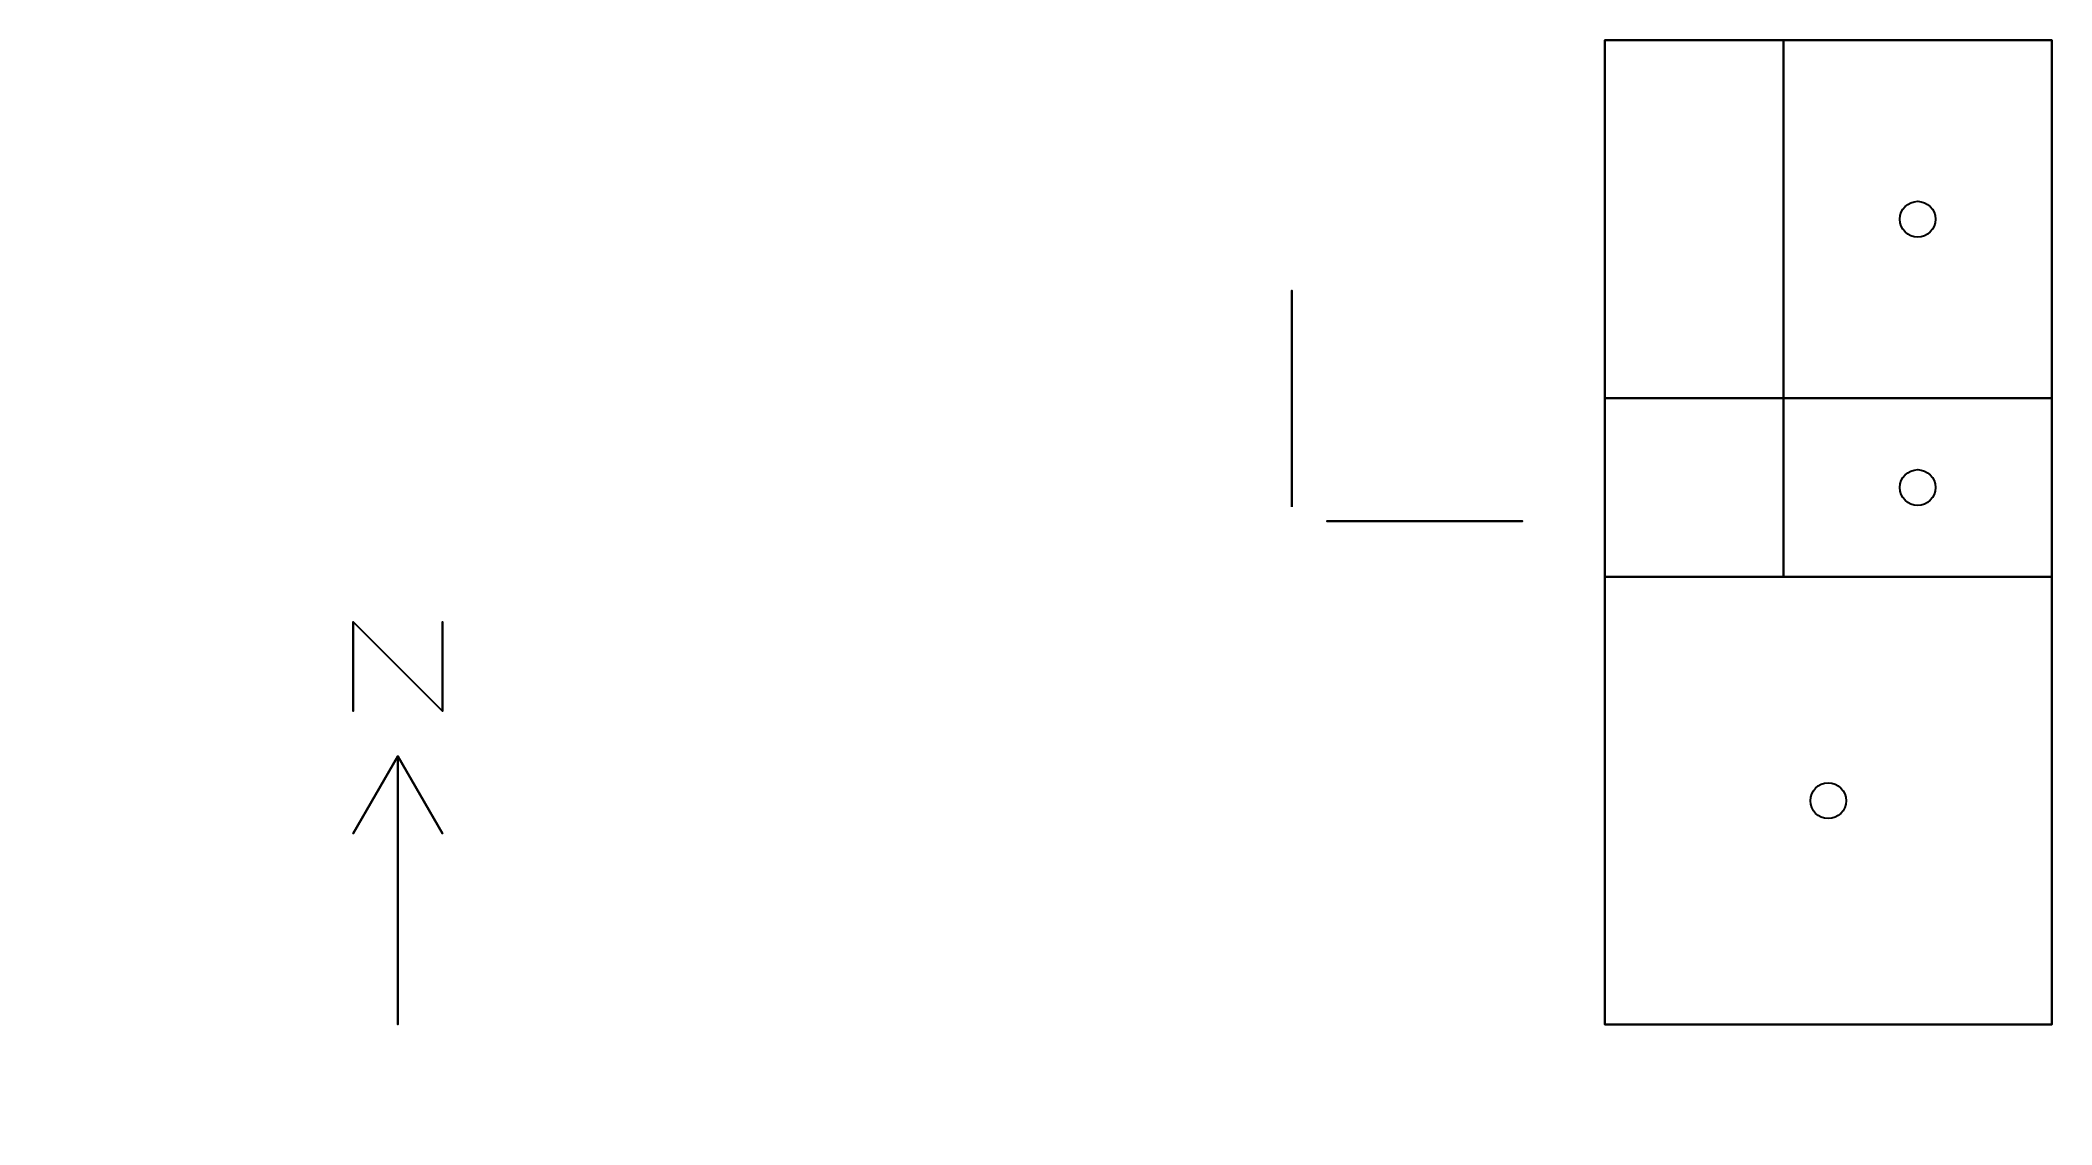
# Model space of a CAD drawing. Header units: metres. Extents: x -14 to 8.5, y -6.7 to 5.4.
import ezdxf

# ---------------------------------------------------------------- set-up
doc = ezdxf.new("R2010")
doc.units = ezdxf.units.M

msp = doc.modelspace()

# ---------------------------------------------------------------- linework, layer by layer
at = {"layer": '1', "color": 3}
for points in [[(-10.5, -1.125, 0.1), (-10.5, -1.125), (-10.5, -2.125), (-10.5, -2.125, 0.1)], [(-10.5, -1.125, 0.1), (-10.5, -1.125), (-9.5, -2.125), (-9.5, -2.125, 0.1)], [(-9.5, -1.125, 0.1), (-9.5, -1.125), (-9.5, -2.125), (-9.5, -2.125, 0.1)], [(-10, -2.625, 0.1), (-10, -2.625), (-10.5, -3.491), (-10.5, -3.491, 0.1)], [(-10, -2.625, 0.1), (-10, -2.625), (-10, -5.625), (-10, -5.625, 0.1)], [(-10, -2.625, 0.1), (-10, -2.625), (-9.5, -3.491), (-9.5, -3.491, 0.1)]]:
    msp.add_3dface(points, dxfattribs=at)
at = {"layer": 'BLOCK1_BATHROOM', "color": 10}
msp.add_circle((7, 0.376, 0.9), 0.2, dxfattribs=at)
msp.add_circle((7, 0.376, 0.9), 0.2, dxfattribs=at)
at = {"layer": 'BLOCK1_BATHROOM', "color": 43}
for points in [[(5.5, 1.375, 3.5), (5.5, 1.375), (5.5, -0.6229), (5.5, -0.6229, 3.5)], [(8.5, 1.375, 3.5), (8.5, 1.375), (5.5, 1.375), (5.5, 1.375, 3.5)], [(8.5, -0.6229, 3.5), (8.5, -0.6229), (8.5, 1.375), (8.5, 1.375, 3.5)], [(5.5, -0.6229, 3.5), (5.5, -0.6229), (8.5, -0.6229), (8.5, -0.6229, 3.5)]]:
    msp.add_3dface(points, dxfattribs=at)
at = {"layer": 'BLOCK1_BATHROOM', "color": 8}
msp.add_3dface([(8.5, 1.375), (8.5, -0.6229), (5.5, -0.6229), (5.5, 1.375)], dxfattribs=at)
at = {"layer": 'BLOCK1_BATHROOM', "color": 15}
msp.add_3dface([(5.5, 1.375, 3.5), (5.5, -0.6229, 3.5), (8.5, -0.6229, 3.5), (8.5, 1.375, 3.5)], dxfattribs=at)
at = {"layer": 'BLOCK1_BATHROOM', "color": 143}
msp.add_3dface([(0, 0.16, 1.23), (0, 0.16, 0.19), (0, 1.02, 0.19), (0, 1.02, 1.23)], dxfattribs=at)
at = {"layer": 'BLOCK1_BEDROOM', "color": 10}
msp.add_circle((7, 3.375, 0.9), 0.2, dxfattribs=at)
msp.add_circle((7, 3.375, 0.9), 0.2, dxfattribs=at)
at = {"layer": 'BLOCK1_BEDROOM', "color": 43}
for points in [[(8.5, 5.375, 3.5), (8.5, 5.375), (3.5, 5.375), (3.5, 5.375, 3.5)], [(3.5, 5.375, 3.5), (3.5, 5.375), (3.5, -0.6229), (3.5, -0.6229, 3.5)], [(8.5, 1.375, 3.5), (8.5, 1.375), (8.5, 5.375), (8.5, 5.375, 3.5)], [(5.5, -0.6229, 3.5), (5.5, -0.6229), (5.5, 1.375), (5.5, 1.375, 3.5)], [(5.5, 1.375, 3.5), (5.5, 1.375), (8.5, 1.375), (8.5, 1.375, 3.5)], [(3.5, -0.6229, 3.5), (3.5, -0.6229), (5.5, -0.6229), (5.5, -0.6229, 3.5)]]:
    msp.add_3dface(points, dxfattribs=at)
at = {"layer": 'BLOCK1_BEDROOM', "color": 8}
for points in [[(5.5, 5.375), (5.5, -0.6229), (3.5, -0.6229), (3.5, 5.375)], [(8.5, 5.375), (8.5, 1.375), (5.5, 1.375), (5.5, 5.375)]]:
    msp.add_3dface(points, dxfattribs=at)
at = {"layer": 'BLOCK1_BEDROOM', "color": 15}
for points in [[(3.5, 5.375, 3.5), (3.5, 1.375, 3.5), (8.5, 1.375, 3.5), (8.5, 5.375, 3.5)], [(3.5, 1.375, 3.5), (3.5, -0.6229, 3.5), (5.5, -0.6229, 3.5), (5.5, 1.375, 3.5)]]:
    msp.add_3dface(points, dxfattribs=at)
at = {"layer": 'BLOCK1_BEDROOM', "color": 143}
for points in [[(0, 0.3, 1.23), (0, 0.3, 0.19), (0, 1.99, 0.19), (0, 1.99, 1.23)], [(2.58, 0, 1.23), (2.58, 0, 0.19), (0.39, 0, 0.19), (0.39, 0, 1.23)]]:
    msp.add_3dface(points, dxfattribs=at)
at = {"layer": 'BLOCK1_KITCHEN', "color": 10}
msp.add_circle((6, -3.124, 0.9), 0.2, dxfattribs=at)
msp.add_circle((6, -3.124, 0.9), 0.2, dxfattribs=at)
at = {"layer": 'BLOCK1_KITCHEN', "color": 143}
for points in [[(0, 0.39, 1.23), (0, 0.39, 0.19), (0, 2.58, 0.19), (0, 2.58, 1.23)], [(0.39, 0, 1.23), (0.39, 0, 0.19), (2.58, 0, 0.19), (2.58, 0, 1.23)]]:
    msp.add_3dface(points, dxfattribs=at)
at = {"layer": 'BLOCK1_KITCHEN', "color": 43}
for points in [[(5.5, -0.6229, 3.5), (5.5, -0.6229), (3.5, -0.6229), (3.5, -0.6229, 3.5)], [(3.5, -0.6229, 3.5), (3.5, -0.6229), (3.5, -5.625), (3.5, -5.625, 3.5)], [(8.5, -0.6229, 3.5), (8.5, -0.6229), (5.5, -0.6229), (5.5, -0.6229, 3.5)], [(8.5, -5.625, 3.5), (8.5, -5.625), (8.5, -0.6229), (8.5, -0.6229, 3.5)], [(3.5, -5.625, 3.5), (3.5, -5.625), (8.5, -5.625), (8.5, -5.625, 3.5)]]:
    msp.add_3dface(points, dxfattribs=at)
at = {"layer": 'BLOCK1_KITCHEN', "color": 8}
msp.add_3dface([(8.5, -0.6229), (8.5, -5.625), (3.5, -5.625), (3.5, -0.6229)], dxfattribs=at)
at = {"layer": 'BLOCK1_KITCHEN', "color": 15}
msp.add_3dface([(3.5, -0.6229, 3.5), (3.5, -5.625, 3.5), (8.5, -5.625, 3.5), (8.5, -0.6229, 3.5)], dxfattribs=at)

doc.saveas('drawing.dxf')
